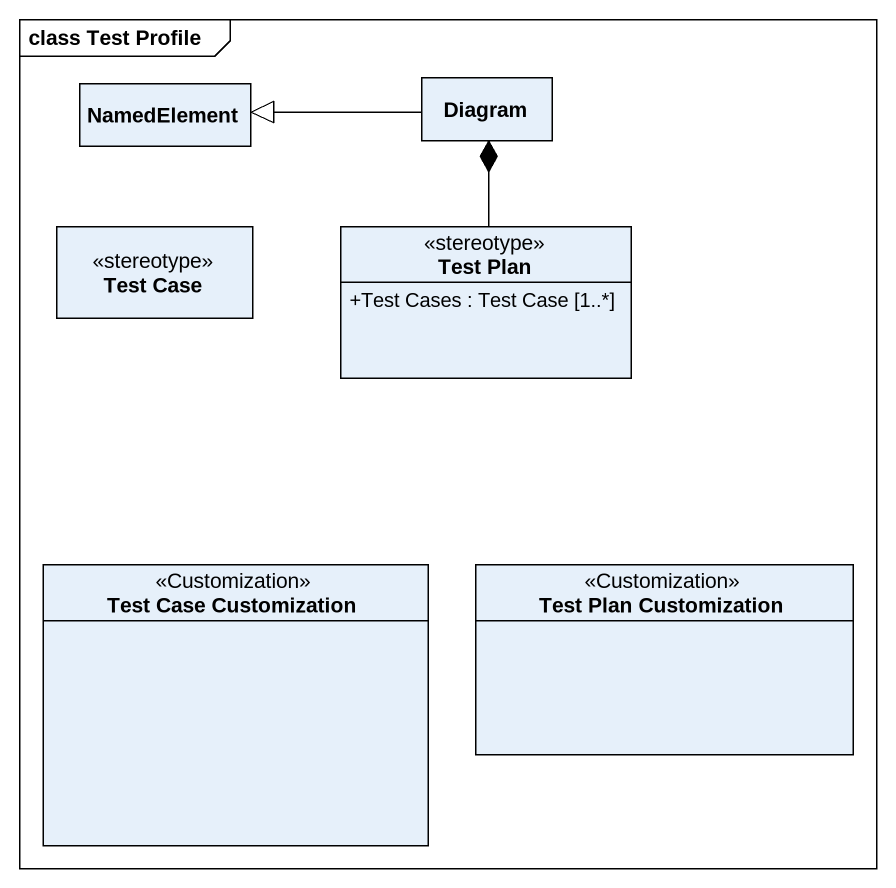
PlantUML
@startuml
mainframe class Test Profile
hide circle
hide empty members
skinparam classAttributeIconSize 0
class NamedElement
class Diagram
class "Test Case" as Test_Case <<stereotype>>
class "Test Plan" as Test_Plan <<stereotype>> {
  +Test Cases : Test Case [1..*]
}
class "Test Case Customization" as Test_Case_Customization <<Customization>>
class "Test Plan Customization" as Test_Plan_Customization <<Customization>>
Diagram -left-|> NamedElement
Test_Plan -up-* Diagram
@enduml
